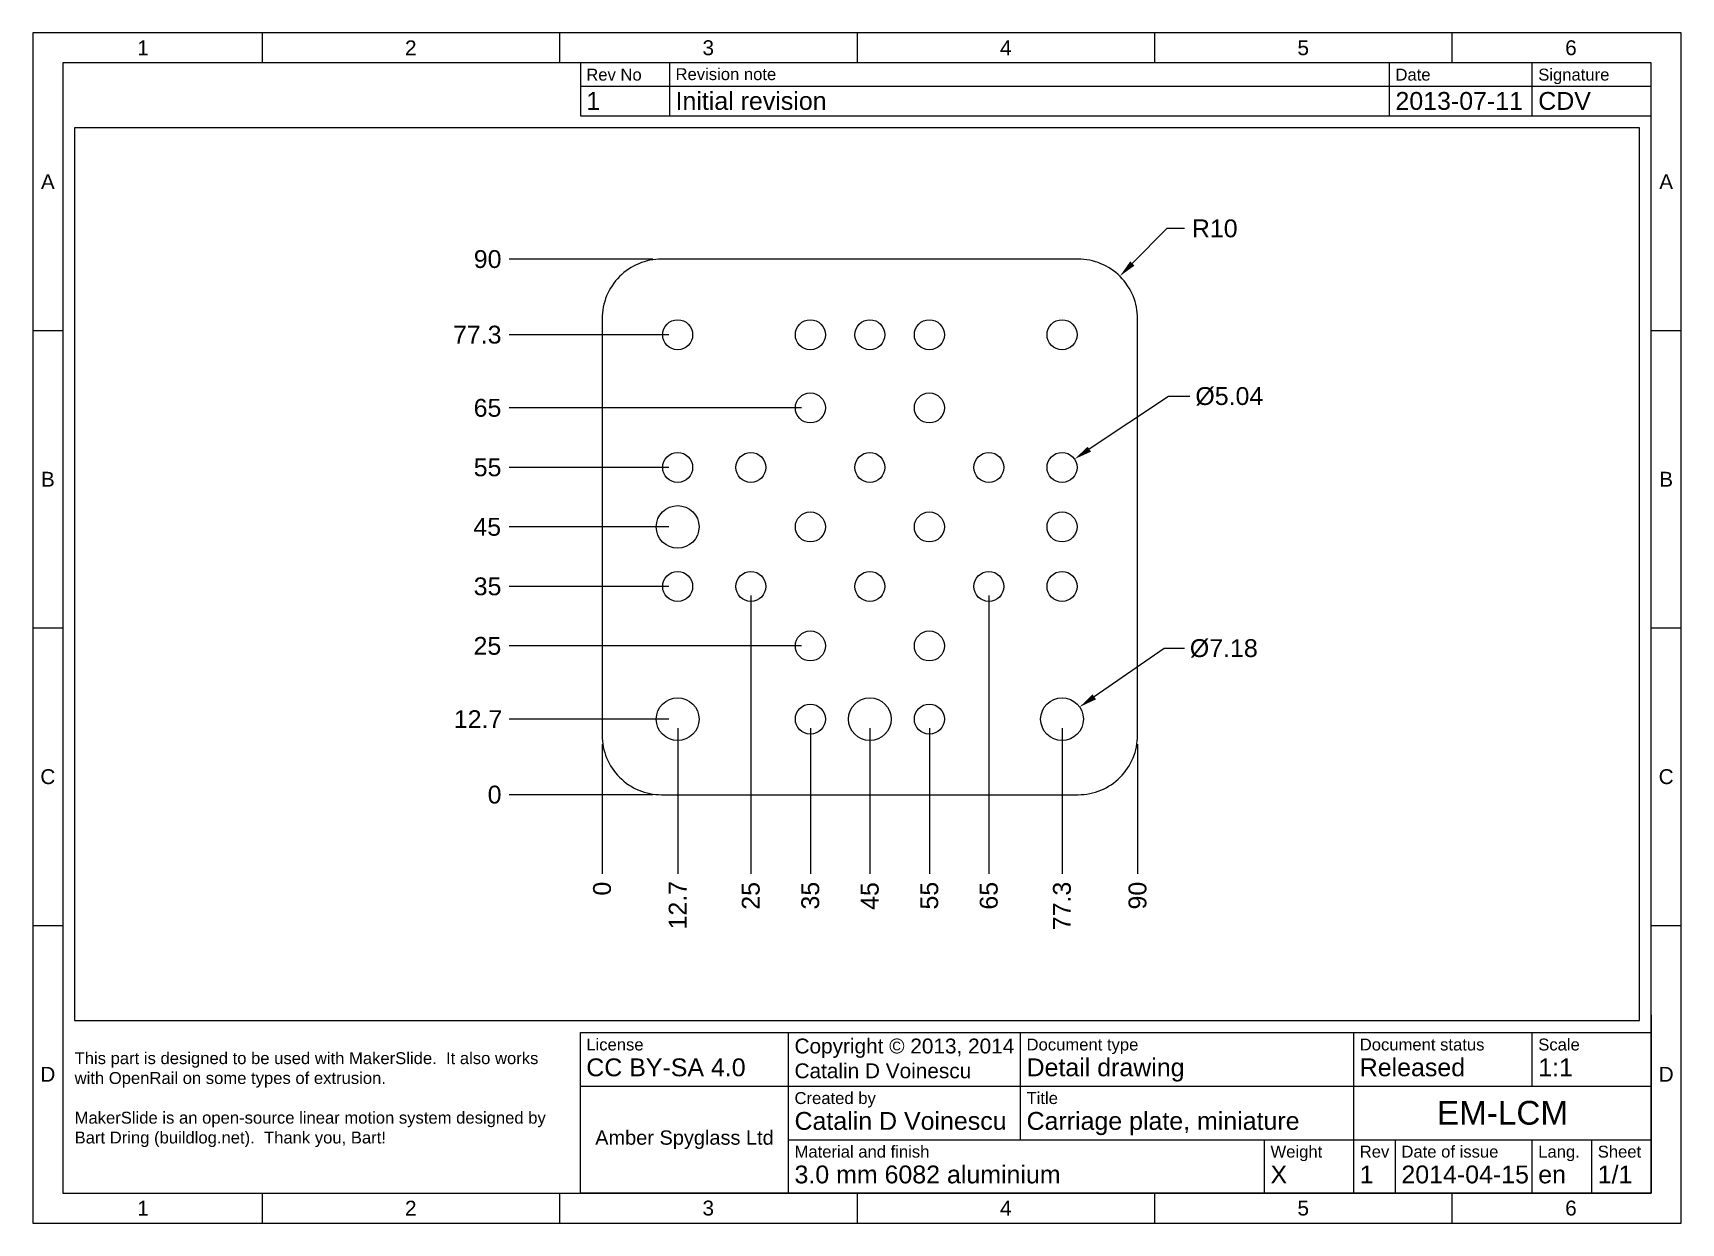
# Paper-space layout 'Sheet1' of a CAD drawing. Header units: millimetres. Extents: x 15 to 292, y 5 to 205.
# The model-space entities are those that its viewports show. They can reach past a viewport. Long polylines and large blocks are cut down to what shows.
import ezdxf

# ---------------------------------------------------------------- set-up
doc = ezdxf.new("R2010")
doc.units = ezdxf.units.MM
doc.layers.add('Dimensions', color=7, linetype='Continuous')
doc.layers.add('Parts', color=7, linetype='Continuous')
doc.styles.get("Standard").update_dxf_attribs({"font": 'arial.ttf'})
doc.dimstyles.new('Copy of Standard', dxfattribs={"dimtxt": 3, "dimasz": 3, "dimexe": 3, "dimexo": 1.5, "dimgap": 1.5, "dimtad": 0, "dimtoh": 1, "dimdsep": 46, "dimtxsty": 'Standard', "dimcen": 0, "dimadec": 0, "dimazin": 2, "dimtfac": 1, "dimtofl": 0, "dimtmove": 0, "dimatfit": 3, "dimfxl": 1, "dimtolj": 1, "dimtzin": 0, "dimarcsym": 0})

# ---------------------------------------------------------------- blocks, each defined once
blk = doc.blocks.new('*D1')
at = {"layer": 'Defpoints', "color": 0}
for p in [(12.7, 12.7), (0, 0), (12.7, -13.32)]:
    blk.add_point(p, dxfattribs=at)
at = {"layer": 'Dimensions', "color": 0, "lineweight": -2}
blk.add_line((12.7, 11.2), (12.7, -13.32), dxfattribs=at)
at = {"layer": 'Dimensions', "color": 0, "insert": (12.7, -18.57), "char_height": 3, "attachment_point": 5, "rotation": 90}
blk.add_mtext('\\A1;12.7', dxfattribs=at)
blk = doc.blocks.new('*D2')
at = {"layer": 'Defpoints', "color": 0}
for p in [(25, 35), (0, 0), (25, -13.32)]:
    blk.add_point(p, dxfattribs=at)
at = {"layer": 'Dimensions', "color": 0, "lineweight": -2}
blk.add_line((25, 33.5), (25, -13.32), dxfattribs=at)
at = {"layer": 'Dimensions', "color": 0, "insert": (25, -17), "char_height": 3, "attachment_point": 5, "rotation": 90}
blk.add_mtext('\\A1;25', dxfattribs=at)
blk = doc.blocks.new('*D3')
at = {"layer": 'Defpoints', "color": 0}
for p in [(35, 12.7), (0, 0), (35, -13.32)]:
    blk.add_point(p, dxfattribs=at)
at = {"layer": 'Dimensions', "color": 0, "lineweight": -2}
blk.add_line((35, 11.2), (35, -13.32), dxfattribs=at)
at = {"layer": 'Dimensions', "color": 0, "insert": (35, -16.97), "char_height": 3, "attachment_point": 5, "rotation": 90}
blk.add_mtext('\\A1;35', dxfattribs=at)
blk = doc.blocks.new('*D4')
at = {"layer": 'Defpoints', "color": 0}
for p in [(45, 12.7), (0, 0), (45, -13.32)]:
    blk.add_point(p, dxfattribs=at)
at = {"layer": 'Dimensions', "color": 0, "lineweight": -2}
blk.add_line((45, 11.2), (45, -13.32), dxfattribs=at)
at = {"layer": 'Dimensions', "color": 0, "insert": (45, -17.03), "char_height": 3, "attachment_point": 5, "rotation": 90}
blk.add_mtext('\\A1;45', dxfattribs=at)
blk = doc.blocks.new('*D5')
at = {"layer": 'Defpoints', "color": 0}
for p in [(55, 12.7), (0, 0), (55, -13.32)]:
    blk.add_point(p, dxfattribs=at)
at = {"layer": 'Dimensions', "color": 0, "lineweight": -2}
blk.add_line((55, 11.2), (55, -13.32), dxfattribs=at)
at = {"layer": 'Dimensions', "color": 0, "insert": (55, -16.97), "char_height": 3, "attachment_point": 5, "rotation": 90}
blk.add_mtext('\\A1;55', dxfattribs=at)
blk = doc.blocks.new('*D6')
at = {"layer": 'Defpoints', "color": 0}
for p in [(12.7, 12.7), (0, 0), (12.7, -13.32)]:
    blk.add_point(p, dxfattribs=at)
at = {"layer": 'Dimensions', "color": 0, "lineweight": -2}
blk.add_line((12.7, 11.2), (12.7, -13.32), dxfattribs=at)
at = {"layer": 'Dimensions', "color": 0, "insert": (12.7, -18.57), "char_height": 3, "attachment_point": 5, "rotation": 90}
blk.add_mtext('\\A1;12.7', dxfattribs=at)
blk = doc.blocks.new('*D7')
at = {"layer": 'Defpoints', "color": 0}
for p in [(65, 35), (0, 0), (65, -13.32)]:
    blk.add_point(p, dxfattribs=at)
at = {"layer": 'Dimensions', "color": 0, "lineweight": -2}
blk.add_line((65, 33.5), (65, -13.32), dxfattribs=at)
at = {"layer": 'Dimensions', "color": 0, "insert": (65, -16.98), "char_height": 3, "attachment_point": 5, "rotation": 90}
blk.add_mtext('\\A1;65', dxfattribs=at)
blk = doc.blocks.new('*D8')
at = {"layer": 'Defpoints', "color": 0}
for p in [(-15.6, 45), (12.7, 45), (0, 0)]:
    blk.add_point(p, dxfattribs=at)
at = {"layer": 'Dimensions', "color": 0, "lineweight": -2}
blk.add_line((11.2, 45), (-15.6, 45), dxfattribs=at)
at = {"layer": 'Dimensions', "color": 0, "insert": (-19.31, 45), "char_height": 3, "attachment_point": 5}
blk.add_mtext('\\A1;45', dxfattribs=at)
blk = doc.blocks.new('*D9')
at = {"layer": 'Defpoints', "color": 0}
for p in [(87.01, 87.13), (80, 80)]:
    blk.add_point(p, dxfattribs=at)
at = {"layer": 'Dimensions', "color": 0, "lineweight": -2}
for p, q in [((94.9, 95.16), (89.11, 89.27)), ((97.9, 95.16), (94.9, 95.16))]:
    blk.add_line(p, q, dxfattribs=at)
at = {"layer": 'Dimensions', "color": 0}
blk.add_solid([(88.76, 89.62), (89.47, 88.92), (87.01, 87.13)], dxfattribs=at)
at = {"layer": 'Dimensions', "color": 0, "insert": (102.97, 95.16), "char_height": 3, "attachment_point": 5}
blk.add_mtext('\\A1;R10', dxfattribs=at)
blk = doc.blocks.new('*D10')
at = {"layer": 'Defpoints', "color": 0}
for p in [(77.3, 12.7), (0, 0), (77.3, -13.32)]:
    blk.add_point(p, dxfattribs=at)
at = {"layer": 'Dimensions', "color": 0, "lineweight": -2}
blk.add_line((77.3, 11.2), (77.3, -13.32), dxfattribs=at)
at = {"layer": 'Dimensions', "color": 0, "insert": (77.3, -18.7), "char_height": 3, "attachment_point": 5, "rotation": 90}
blk.add_mtext('\\A1;77.3', dxfattribs=at)
blk = doc.blocks.new('*D11')
at = {"layer": 'Defpoints', "color": 0}
for p in [(0, 10), (0, 0), (0, -13.32)]:
    blk.add_point(p, dxfattribs=at)
at = {"layer": 'Dimensions', "color": 0, "lineweight": -2}
blk.add_line((0, 8.5), (0, -13.32), dxfattribs=at)
at = {"layer": 'Dimensions', "color": 0, "insert": (0, -15.79), "char_height": 3, "attachment_point": 5, "rotation": 90}
blk.add_mtext('\\A1;0', dxfattribs=at)
blk = doc.blocks.new('*D12')
at = {"layer": 'Defpoints', "color": 0}
for p in [(90, 10), (0, 0), (90, -13.32)]:
    blk.add_point(p, dxfattribs=at)
at = {"layer": 'Dimensions', "color": 0, "lineweight": -2}
blk.add_line((90, 8.5), (90, -13.32), dxfattribs=at)
at = {"layer": 'Dimensions', "color": 0, "insert": (90, -16.96), "char_height": 3, "attachment_point": 5, "rotation": 90}
blk.add_mtext('\\A1;90', dxfattribs=at)
blk = doc.blocks.new('*D13')
at = {"layer": 'Defpoints', "color": 0}
for p in [(-15.6, 0), (0, 0), (10, 0)]:
    blk.add_point(p, dxfattribs=at)
at = {"layer": 'Dimensions', "color": 0, "lineweight": -2}
blk.add_line((8.5, 0), (-15.6, 0), dxfattribs=at)
at = {"layer": 'Dimensions', "color": 0, "insert": (-18.07, 0), "char_height": 3, "attachment_point": 5}
blk.add_mtext('\\A1;0', dxfattribs=at)
blk = doc.blocks.new('*D14')
at = {"layer": 'Defpoints', "color": 0}
for p in [(-15.6, 12.7), (12.7, 12.7), (0, 0)]:
    blk.add_point(p, dxfattribs=at)
at = {"layer": 'Dimensions', "color": 0, "lineweight": -2}
blk.add_line((11.2, 12.7), (-15.6, 12.7), dxfattribs=at)
at = {"layer": 'Dimensions', "color": 0, "insert": (-20.85, 12.7), "char_height": 3, "attachment_point": 5}
blk.add_mtext('\\A1;12.7', dxfattribs=at)
blk = doc.blocks.new('*D15')
at = {"layer": 'Defpoints', "color": 0}
for p in [(-15.6, 35), (12.7, 35), (0, 0)]:
    blk.add_point(p, dxfattribs=at)
at = {"layer": 'Dimensions', "color": 0, "lineweight": -2}
blk.add_line((11.2, 35), (-15.6, 35), dxfattribs=at)
at = {"layer": 'Dimensions', "color": 0, "insert": (-19.25, 35), "char_height": 3, "attachment_point": 5}
blk.add_mtext('\\A1;35', dxfattribs=at)
blk = doc.blocks.new('*D16')
at = {"layer": 'Defpoints', "color": 0}
for p in [(-15.6, 25), (35, 25), (0, 0)]:
    blk.add_point(p, dxfattribs=at)
at = {"layer": 'Dimensions', "color": 0, "lineweight": -2}
blk.add_line((33.5, 25), (-15.6, 25), dxfattribs=at)
at = {"layer": 'Dimensions', "color": 0, "insert": (-19.28, 25), "char_height": 3, "attachment_point": 5}
blk.add_mtext('\\A1;25', dxfattribs=at)
blk = doc.blocks.new('*D17')
at = {"layer": 'Defpoints', "color": 0}
for p in [(-15.6, 55), (12.7, 55), (0, 0)]:
    blk.add_point(p, dxfattribs=at)
at = {"layer": 'Dimensions', "color": 0, "lineweight": -2}
blk.add_line((11.2, 55), (-15.6, 55), dxfattribs=at)
at = {"layer": 'Dimensions', "color": 0, "insert": (-19.25, 55), "char_height": 3, "attachment_point": 5}
blk.add_mtext('\\A1;55', dxfattribs=at)
blk = doc.blocks.new('*D18')
at = {"layer": 'Defpoints', "color": 0}
for p in [(-15.6, 65), (35, 65), (0, 0)]:
    blk.add_point(p, dxfattribs=at)
at = {"layer": 'Dimensions', "color": 0, "lineweight": -2}
blk.add_line((33.5, 65), (-15.6, 65), dxfattribs=at)
at = {"layer": 'Dimensions', "color": 0, "insert": (-19.26, 65), "char_height": 3, "attachment_point": 5}
blk.add_mtext('\\A1;65', dxfattribs=at)
blk = doc.blocks.new('*D19')
at = {"layer": 'Defpoints', "color": 0}
for p in [(-15.6, 77.3), (12.7, 77.3), (0, 0)]:
    blk.add_point(p, dxfattribs=at)
at = {"layer": 'Dimensions', "color": 0, "lineweight": -2}
blk.add_line((11.2, 77.3), (-15.6, 77.3), dxfattribs=at)
at = {"layer": 'Dimensions', "color": 0, "insert": (-20.98, 77.3), "char_height": 3, "attachment_point": 5}
blk.add_mtext('\\A1;77.3', dxfattribs=at)
blk = doc.blocks.new('*D20')
at = {"layer": 'Defpoints', "color": 0}
for p in [(-15.6, 90), (10, 90), (0, 0)]:
    blk.add_point(p, dxfattribs=at)
at = {"layer": 'Dimensions', "color": 0, "lineweight": -2}
blk.add_line((8.5, 90), (-15.6, 90), dxfattribs=at)
at = {"layer": 'Dimensions', "color": 0, "insert": (-19.24, 90), "char_height": 3, "attachment_point": 5}
blk.add_mtext('\\A1;90', dxfattribs=at)
blk = doc.blocks.new('*D21')
at = {"layer": 'Defpoints', "color": 0}
for p in [(79.4, 56.4), (75.2, 53.6)]:
    blk.add_point(p, dxfattribs=at)
at = {"layer": 'Dimensions', "color": 0, "lineweight": -2}
for p, q in [((95.17, 66.94), (81.89, 58.07)), ((98.8, 66.94), (95.17, 66.94))]:
    blk.add_line(p, q, dxfattribs=at)
at = {"layer": 'Dimensions', "color": 0}
blk.add_solid([(81.61, 58.48), (82.17, 57.65), (79.4, 56.4)], dxfattribs=at)
at = {"layer": 'Dimensions', "color": 0, "insert": (105.42, 66.94), "char_height": 3, "attachment_point": 5}
blk.add_mtext('\\A1;%%c5.04', dxfattribs=at)
blk = doc.blocks.new('*D22')
at = {"layer": 'Defpoints', "color": 0}
for p in [(80.25, 14.74), (74.35, 10.66)]:
    blk.add_point(p, dxfattribs=at)
at = {"layer": 'Dimensions', "color": 0, "lineweight": -2}
for p, q in [((94.49, 24.58), (82.72, 16.45)), ((97.86, 24.58), (94.49, 24.58))]:
    blk.add_line(p, q, dxfattribs=at)
at = {"layer": 'Dimensions', "color": 0}
blk.add_solid([(82.44, 16.86), (83.01, 16.03), (80.25, 14.74)], dxfattribs=at)
at = {"layer": 'Dimensions', "color": 0, "insert": (104.49, 24.58), "char_height": 3, "attachment_point": 5}
blk.add_mtext('\\A1;%%c7.18', dxfattribs=at)

msp = doc.modelspace()

# ---------------------------------------------------------------- linework, layer by layer
at = {"layer": 'Parts'}
msp.add_lwpolyline([(80, 90), (10, 90, 0.4142136), (0, 80), (0, 10, 0.4142136), (10, 0), (80, 0, 0.4142136), (90, 10), (90, 80, 0.4142136)], format="xyb", close=True, dxfattribs=at)
for centre, radius in [((12.7, 77.3), 2.52), ((35, 77.3), 2.52), ((45, 77.3), 2.52), ((55, 77.3), 2.52), ((77.3, 77.3), 2.52), ((35, 65), 2.52), ((55, 65), 2.52), ((12.7, 55), 2.52), ((25, 55), 2.52), ((45, 55), 2.52), ((65, 55), 2.52), ((77.3, 55), 2.52), ((12.7, 45), 3.59), ((35, 45), 2.52), ((55, 45), 2.52), ((77.3, 45), 2.52), ((12.7, 35), 2.52), ((25, 35), 2.52), ((45, 35), 2.52), ((65, 35), 2.52), ((77.3, 35), 2.52), ((35, 25), 2.52), ((55, 25), 2.52), ((12.7, 12.7), 3.59), ((35, 12.7), 2.52), ((45, 12.7), 3.59), ((55, 12.7), 2.52), ((77.3, 12.7), 3.59)]:
    msp.add_circle(centre, radius, dxfattribs=at)

# ---------------------------------------------------------------- dimensions: what is measured, and where the dimension line sits
at = {"layer": 'Dimensions'}
dim = msp.add_radius_dim(center=(80, 80), mpoint=(87.01, 87.131), dimstyle='Copy of Standard', dxfattribs=at)
dim.commit()
dim.dimension.update_dxf_attribs({"geometry": '*D9', "text_midpoint": (102.972, 95.155), "dimtype": 132})
for feature_location, offset, dtype, picture, middle in [((10, 90), (-25.595, 0), 0, '*D20', (-19.236, 90)), ((12.7, 77.3), (-28.295, 0), 0, '*D19', (-20.976, 77.3)), ((35, 65), (-50.595, 0), 0, '*D18', (-19.261, 65)), ((12.7, 55), (-28.295, 0), 0, '*D17', (-19.252, 55)), ((12.7, 45), (-28.295, 0), 0, '*D8', (-19.312, 45)), ((12.7, 35), (-28.295, 0), 0, '*D15', (-19.251, 35)), ((25, 35), (0, -48.318), 1, '*D2', (25, -17)), ((65, 35), (0, -48.318), 1, '*D7', (65, -16.984)), ((35, 25), (-50.595, 0), 0, '*D16', (-19.278, 25)), ((12.7, 12.7), (-28.295, 0), 0, '*D14', (-20.845, 12.7)), ((12.7, 12.7), (0, -26.018), 1, '*D1', (12.7, -18.568)), ((35, 12.7), (0, -26.018), 1, '*D3', (35, -16.973)), ((45, 12.7), (0, -26.018), 1, '*D4', (45, -17.035)), ((55, 12.7), (0, -26.018), 1, '*D5', (55, -16.975)), ((12.7, 12.7), (0, -26.018), 1, '*D6', (12.7, -18.568)), ((77.3, 12.7), (0, -26.018), 1, '*D10', (77.3, -18.698)), ((0, 10), (0, -23.317975363), 1, '*D11', (0, -15.794475363)), ((90, 10), (0, -23.318), 1, '*D12', (90, -16.958)), ((10, 0), (-25.595448166, 0), 0, '*D13', (-18.071948166, 0))]:
    dim = msp.add_ordinate_dim(feature_location=feature_location, offset=offset, dtype=dtype, origin=(0, 0), dimstyle='Copy of Standard', dxfattribs=at)
    dim.commit()
    dim.dimension.update_dxf_attribs({"geometry": picture, "text_midpoint": middle})
for p1, p2, picture, middle in [((75.205, 53.6), (79.395, 56.4), '*D21', (105.417, 66.939)), ((74.346, 10.659), (80.254, 14.741), '*D22', (104.494, 24.58))]:
    dim = msp.add_diameter_dim_2p(p1=p1, p2=p2, dimstyle='Copy of Standard', dxfattribs=at)
    dim.commit()
    dim.dimension.update_dxf_attribs({"geometry": picture, "text_midpoint": middle, "dimtype": 131})

psp = doc.layouts.new('Sheet1')

# ---------------------------------------------------------------- linework, layer by layer
for p, q in [((292, 205), (15, 205)), ((15, 205), (15, 5)), ((53.5, 205), (53.5, 200)), ((103.5, 205), (103.5, 200)), ((153.5, 205), (153.5, 200)), ((203.5, 205), (203.5, 200)), ((253.5, 205), (253.5, 200)), ((292, 5), (292, 205)), ((287, 200), (20, 200)), ((20, 200), (20, 10)), ((107, 200.08), (107, 196.08)), ((287, 200), (107, 200)), ((122, 200.08), (122, 196.08)), ((243, 196.08), (243, 200)), ((267, 196.08), (267, 200)), ((287, 10), (287, 200)), ((287, 196.08), (287, 200)), ((107, 196.08), (287, 196.08)), ((107, 196.08), (107, 191.08)), ((122, 196.08), (122, 191.08)), ((243, 191.08), (243, 196.08)), ((267, 191.08), (267, 196.08)), ((287, 191.08), (287, 196.08)), ((107, 191.08), (287, 191.08)), ((15, 155), (20, 155)), ((287, 155), (292, 155)), ((15, 105), (20, 105)), ((287, 105), (292, 105)), ((15, 55), (20, 55)), ((287, 55), (292, 55)), ((287, 40), (287, 10)), ((107, 10), (107, 37)), ((107, 37), (287, 37)), ((142, 10), (142, 37)), ((181, 19), (181, 37)), ((237, 10), (237, 37)), ((267, 28), (267, 37)), ((107, 28), (287, 28)), ((142, 19), (287, 19)), ((222, 10), (222, 19)), ((244, 10), (244, 19)), ((267, 10), (267, 19)), ((277, 10), (277, 19)), ((20, 10), (287, 10)), ((53.5, 10), (53.5, 5)), ((103.5, 10), (103.5, 5)), ((287, 10), (107, 10)), ((107, 10), (287, 10)), ((153.5, 10), (153.5, 5)), ((203.5, 10), (203.5, 5)), ((253.5, 10), (253.5, 5)), ((15, 5), (292, 5))]:
    psp.add_line(p, q)

# ---------------------------------------------------------------- texts
for s, insert, char_height, width, attachment_point in [('{1}', (33.5, 202.5), 2.5, 40, 5), ('{2}', (78.5, 202.5), 2.5, 50, 5), ('{3}', (128.5, 202.5), 2.5, 50, 5), ('{4}', (178.5, 202.5), 2.5, 50, 5), ('{5}', (228.5, 202.5), 2.5, 50, 5), ('{6}', (273.5, 202.5), 2.5, 40, 5), ('{Rev No}', (108, 199), 2, 13, 1), ('{Revision note}', (123, 199.08), 2, 99, 1), ('{Date}', (244, 199), 2, 22, 1), ('{Signature}', (268, 199), 2, 18, 1), ('{1}', (108, 195.08), 3, 13, 1), ('{Initial revision}', (123, 195.08), 3, 99, 1), ('{2013-07-11}', (244, 195.08), 3, 22, 1), ('{CDV}', (268, 195.08), 3, 18, 1), ('{A}', (17.5, 180), 2.5, 5, 5), ('{A}', (289.5, 180), 2.5, 5, 5), ('{B}', (17.5, 130), 2.5, 5, 5), ('{B}', (289.5, 130), 2.5, 5, 5), ('{C}', (17.5, 80), 2.5, 5, 5), ('{C}', (289.5, 80), 2.5, 5, 5), ('{License\\P\\H1.5x;CC BY-SA 4.0}', (108, 36), 2, 33, 1), ('{Copyright © 2013, 2014\\PCatalin D Voinescu}', (143, 36), 2.5, 37, 1), ('{Scale\\P\\H1.5x;1:1}', (268, 36), 2, 18, 1), ('{\\PThis part is designed to be used with MakerSlide.  It also works with OpenRail on some types of extrusion.\\P\\PMakerSlide is an open-source linear motion system designed by  Bart Dring (buildlog.net).  Thank you, Bart!}', (22, 37.04), 2, 83, 1), ('{Document type\\P\\H1.5x;Detail drawing}', (182, 36), 2, 54, 1), ('{Document status\\P\\H1.5x;Released}', (238, 36), 2, 28, 1), ('{D}', (17.5, 30), 2.5, 5, 5), ('{D}', (289.5, 30), 2.5, 5, 5), ('{Created by\\P\\H1.5x;Catalin D Voinescu}', (143, 27), 2, 37, 1), ('{Title\\P\\H1.5x;Carriage plate, miniature}', (182, 27), 2, 54, 1), ('{EM-LCM}', (262, 23.5), 4, 48, 5), ('{\\H0.8x;Amber Spyglass Ltd}', (124.5, 19), 3, 33, 5), ('{Material and finish\\P\\H1.5x;3.0 mm 6082 aluminium}', (143, 18), 2, 78, 1), ('{Weight\\P\\H1.5x;X}', (223, 18), 2, 13, 1), ('{Rev\\P\\H1.5x;1}', (238, 18), 2, 6, 1), ('{Date of issue\\P\\H1.5x;2014-04-15}', (245, 18), 2, 21.3076, 1), ('{Lang.\\P\\H1.5x;en}', (268, 18), 2, 8, 1), ('{Sheet\\P\\H1.5x;1/1}', (278, 18), 2, 8, 1), ('{1}', (33.5, 7.5), 2.5, 40, 5), ('{2}', (78.5, 7.5), 2.5, 50, 5), ('{3}', (128.5, 7.5), 2.5, 50, 5), ('{4}', (178.5, 7.5), 2.5, 50, 5), ('{5}', (228.5, 7.5), 2.5, 50, 5), ('{6}', (273.5, 7.5), 2.5, 40, 5)]:
    psp.add_mtext(s, dxfattribs=dict(insert=insert, char_height=char_height, width=width, attachment_point=attachment_point))

# ---------------------------------------------------------------- viewports
at = {"layer": '0', "color": 7}
psp.add_viewport(center=(153.5, 114.04), size=(263, 150), view_center_point=(42.841, 37.057), view_height=150, dxfattribs=at)

doc.saveas('drawing.dxf')
